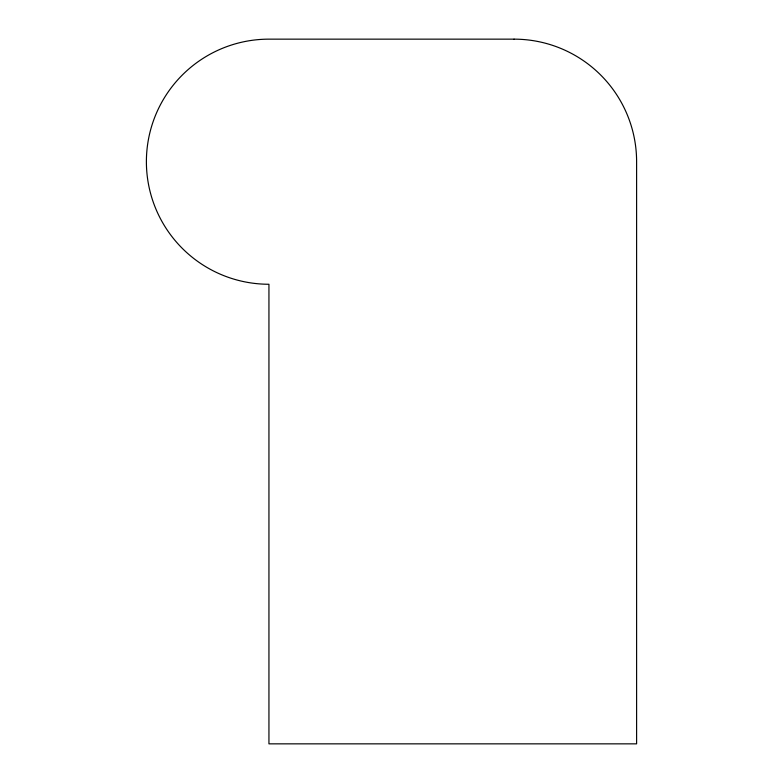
<?xml version="1.0" encoding="UTF-8"?>
<svg xmlns="http://www.w3.org/2000/svg" width="783" height="783" viewBox="0 0 783 783"><rect width="100%" height="100%" fill="white"/><g stroke="black" fill="none" stroke-linecap="round" stroke-linejoin="round"><path stroke-width="1.17" d="M514.059 39.15L268.941 39.15A122.559 122.559 0 0 0 146.392 161.709A122.559 122.559 0 0 0 268.941 284.258L268.941 743.85L636.608 743.85L636.608 161.709A122.559 122.559 0 0 0 514.059 39.15"/></g></svg>
